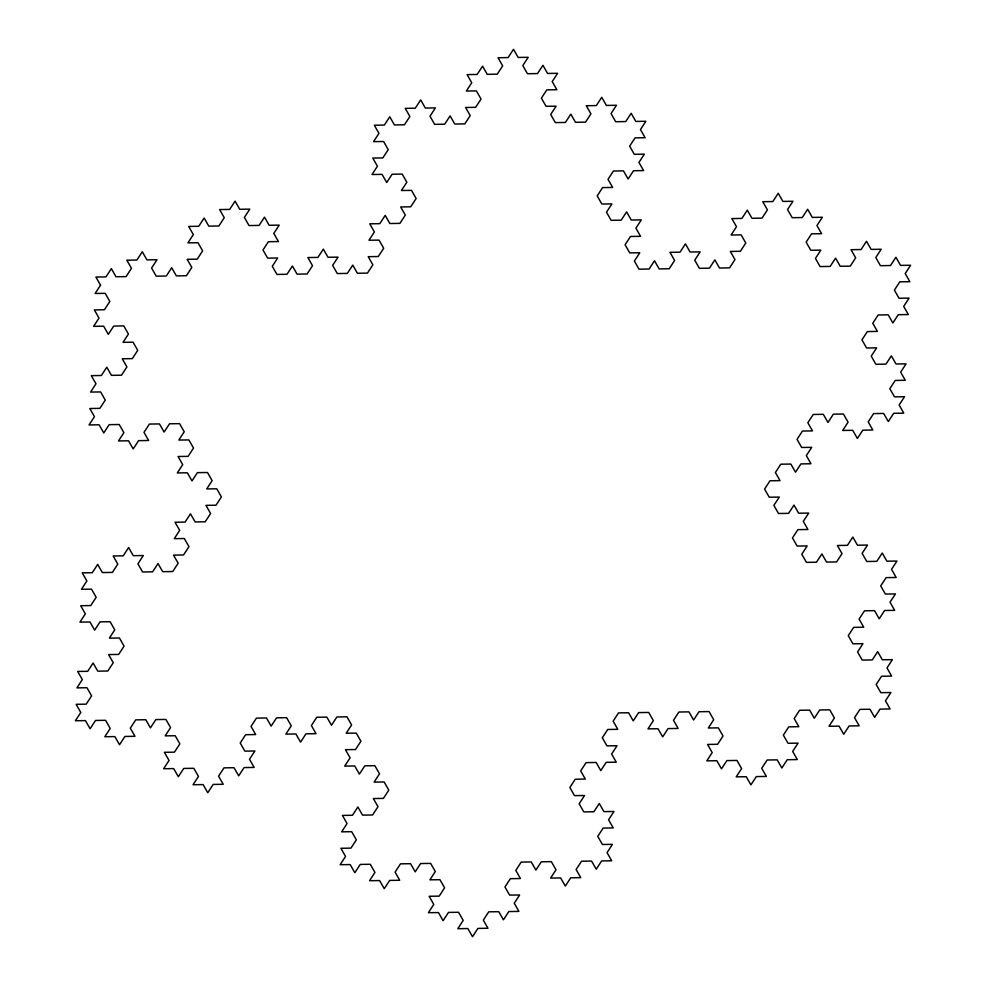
<?xml version="1.0" encoding="UTF-8"?>
<svg xmlns="http://www.w3.org/2000/svg" width="986" height="986" viewBox="0 0 986 986"><rect width="100%" height="100%" fill="white"/><g stroke="black" fill="none" stroke-linecap="round" stroke-linejoin="round"><path stroke-width="1.48" d="M100.535 285.188L95.124 293.483L105.182 293.335L109.828 301.482L104.417 309.764L94.36 309.912L99.019 318.059L93.608 326.341L103.666 326.206L108.312 334.34L113.723 326.058L123.78 325.91L128.427 334.057L123.016 342.339L133.085 342.191L137.732 350.338L132.321 358.633L122.264 358.781L126.911 366.915L121.5 375.21L111.443 375.358L106.796 367.211L101.385 375.506L91.328 375.641L95.975 383.788L90.564 392.083L100.621 391.935L105.28 400.082L99.869 408.364L89.812 408.512L94.459 416.659L89.048 424.941L99.105 424.806L103.764 432.94L109.163 424.658L119.22 424.51L123.879 432.657L118.468 440.939L128.525 440.791L133.172 448.938L138.582 440.656L148.639 440.508L143.993 432.361L149.404 424.066L159.461 423.931L164.107 432.065L169.518 423.783L179.575 423.635L184.222 431.782L178.811 440.064L188.881 439.929L193.527 448.063L188.116 456.358L178.059 456.506L182.706 464.64L177.295 472.935L187.352 472.787L192.011 480.934L197.41 472.639L207.479 472.504L212.126 480.638L206.715 488.933L216.772 488.785L221.419 496.932L216.02 505.214L205.951 505.362L210.61 513.509L205.199 521.804L195.142 521.939L190.483 513.805L185.085 522.087L175.027 522.235L179.674 530.382L174.263 538.664L184.32 538.529L188.967 546.663L183.556 554.958L173.499 555.106L178.158 563.24L172.747 571.535L162.69 571.683L158.031 563.536L152.633 571.831L142.563 571.966L137.917 563.832L143.327 555.537L133.27 555.685L128.624 547.538L123.213 555.833L113.156 555.981L117.802 564.115L112.392 572.41L102.334 572.558L97.688 564.411L92.277 572.706L82.22 572.841L86.867 580.988L81.456 589.283L91.513 589.135L96.172 597.282L90.761 605.564L80.704 605.712L85.351 613.859L79.94 622.141L89.997 622.006L94.644 630.14L100.054 621.858L110.112 621.71L114.77 629.857L109.36 638.139L119.417 637.991L124.063 646.138L118.653 654.433L108.596 654.581L113.242 662.715L107.844 671.01L97.774 671.158L93.128 663.011L87.717 671.306L77.66 671.441L82.319 679.588L76.908 687.883L86.965 687.735L91.612 695.882L86.201 704.164L76.144 704.312L80.79 712.459L75.38 720.741L85.449 720.606L90.096 728.74L95.506 720.458L105.564 720.31L110.21 728.457L104.799 736.739L114.857 736.591L119.516 744.738L124.914 736.456L134.971 736.308L130.325 728.161L135.735 719.866L145.792 719.731L150.439 727.865L155.85 719.583L165.907 719.435L170.566 727.582L165.155 735.864L175.212 735.729L179.859 743.863L174.448 752.158L164.391 752.306L169.037 760.44L163.639 768.735L173.696 768.587L178.343 776.734L183.753 768.439L193.811 768.304L198.457 776.438L193.046 784.733L203.104 784.585L207.763 792.732L213.161 784.437L223.23 784.301L218.572 776.155L223.982 767.86L234.039 767.712L238.698 775.859L244.097 767.576L254.154 767.428L249.507 759.282L254.918 750.987L244.861 751.135L240.214 742.988L245.625 734.706L255.682 734.558L251.023 726.411L256.434 718.128L266.491 717.981L271.15 726.127L276.548 717.833L286.618 717.685L291.264 725.832L285.854 734.126L295.911 733.978L300.557 742.125L305.968 733.83L316.025 733.683L311.379 725.536L316.789 717.253L326.847 717.105L331.493 725.252L336.904 716.958L346.961 716.81L351.608 724.957L346.209 733.251L356.266 733.103L360.913 741.25L355.502 749.533L345.445 749.68L350.092 757.827L344.681 766.11L354.738 765.974L359.397 774.109L364.808 765.826L374.865 765.678L379.511 773.825L374.101 782.108L384.158 781.972L388.804 790.106L383.406 798.401L373.337 798.549L377.995 806.684L372.585 814.978L362.528 815.126L357.881 806.979L352.47 815.274L342.413 815.41L347.06 823.557L341.649 831.851L351.706 831.703L356.353 839.85L350.942 848.133L340.885 848.28L345.544 856.427L340.133 864.71L350.19 864.574L354.837 872.709L360.247 864.426L370.305 864.278L374.951 872.425L369.54 880.708L379.61 880.572L384.257 888.706L389.667 880.424L399.724 880.276L395.078 872.129L400.476 863.847L410.533 863.699L415.192 871.846L420.603 863.551L430.66 863.403L435.307 871.55L429.896 879.832L439.953 879.697L444.6 887.831L439.201 896.126L429.132 896.274L433.791 904.421L428.38 912.703L438.437 912.555L443.084 920.702L448.494 912.42L458.552 912.272L463.198 920.406L457.8 928.701L467.857 928.553L472.504 936.7L477.914 928.405L487.971 928.27L483.325 920.123L488.723 911.828L498.793 911.68L503.439 919.827L508.85 911.545L518.907 911.397L514.261 903.25L519.659 894.968L509.602 895.103L504.955 886.969L510.366 878.674L520.423 878.526L515.777 870.379L521.187 862.097L531.244 861.949L535.891 870.096L541.302 861.801L551.359 861.653L556.005 869.8L550.595 878.095L560.652 877.947L565.311 886.094L570.709 877.799L580.779 877.651L576.12 869.516L581.53 861.222L591.588 861.074L596.234 869.221L601.645 860.926L611.702 860.79L607.056 852.643L612.466 844.349L602.409 844.497L597.762 836.35L603.173 828.067L613.23 827.92L608.572 819.773L613.982 811.49L603.925 811.626L599.278 803.491L593.868 811.774L583.811 811.922L579.164 803.775L584.575 795.492L574.505 795.628L569.859 787.494L575.269 779.199L585.327 779.051L580.68 770.916L586.091 762.622L596.148 762.474L600.794 770.621L606.205 762.326L616.262 762.19L611.616 754.043L617.026 745.749L606.969 745.897L602.31 737.75L607.721 729.467L617.778 729.32L613.132 721.173L618.542 712.89L628.6 712.742L633.246 720.877L638.657 712.595L648.714 712.447L653.361 720.593L647.95 728.876L658.019 728.74L662.666 736.875L668.077 728.592L678.134 728.444L673.487 720.298L678.886 712.015L688.943 711.867L693.602 720.014L699.012 711.719L709.07 711.572L713.716 719.718L708.305 728.013L718.363 727.865L723.009 736.012L717.611 744.294L707.541 744.442L712.2 752.589L706.789 760.872L716.847 760.724L721.493 768.87L726.904 760.588L736.961 760.44L741.608 768.587L736.209 776.869L746.266 776.721L750.913 784.868L756.324 776.586L766.381 776.438L761.734 768.291L767.133 759.996L777.202 759.861L781.849 767.995L787.259 759.713L797.317 759.565L792.67 751.418L798.068 743.136L788.011 743.271L783.365 735.137L788.775 726.842L798.833 726.694L794.186 718.56L799.597 710.265L809.654 710.117L814.3 718.264L819.711 709.969L829.768 709.834L834.415 717.968L829.004 726.263L839.061 726.115L843.72 734.262L849.119 725.967L859.188 725.819L854.529 717.685L859.94 709.39L869.997 709.242L874.644 717.389L880.054 709.094L890.111 708.959L885.465 700.812L890.876 692.517L880.818 692.665L876.172 684.518L881.583 676.236L891.64 676.088L886.981 667.941L892.392 659.659L882.334 659.794L877.688 651.66L872.277 659.942L862.22 660.09L857.573 651.943L862.984 643.661L852.915 643.809L848.268 635.662L853.679 627.367L863.736 627.219L859.089 619.085L864.5 610.79L874.557 610.642L879.204 618.789L884.615 610.494L894.672 610.359L890.025 602.212L895.436 593.917L885.379 594.065L880.72 585.918L886.131 577.636L896.188 577.488L891.541 569.341L896.952 561.059L886.895 561.194L882.236 553.06L876.837 561.342L866.78 561.49L862.121 553.343L867.532 545.061L857.475 545.209L852.828 537.062L847.418 545.344L837.36 545.492L842.007 553.639L836.596 561.934L826.539 562.069L821.893 553.935L816.482 562.217L806.425 562.365L801.778 554.218L807.189 545.936L797.119 546.071L792.473 537.937L797.884 529.642L807.941 529.494L803.294 521.36L808.705 513.065L798.648 513.213L793.989 505.066L788.59 513.361L778.521 513.496L773.874 505.362L779.285 497.067L769.228 497.215L764.581 489.068L769.98 480.786L780.049 480.638L775.39 472.491L780.801 464.196L790.858 464.061L795.517 472.195L800.915 463.913L810.973 463.765L806.326 455.618L811.737 447.336L801.68 447.471L797.033 439.337L802.444 431.042L812.501 430.894L807.842 422.76L813.253 414.465L823.31 414.317L827.969 422.464L833.367 414.169L843.437 414.034L848.083 422.168L842.673 430.463L852.73 430.315L857.376 438.462L862.787 430.167L872.844 430.019L868.198 421.885L873.608 413.59L883.666 413.442L888.312 421.589L893.723 413.294L903.78 413.159L899.133 405.012L904.544 396.717L894.487 396.865L889.828 388.718L895.239 380.436L905.296 380.288L900.649 372.141L906.06 363.859L896.003 363.994L891.356 355.86L885.946 364.142L875.888 364.29L871.23 356.143L876.64 347.861L866.583 348.009L861.937 339.862L867.347 331.567L877.404 331.419L872.758 323.285L878.156 314.99L888.226 314.842L892.872 322.989L898.283 314.694L908.34 314.559L903.681 306.412L909.092 298.117L899.035 298.265L894.388 290.118L899.799 281.836L909.856 281.688L905.21 273.541L910.62 265.259L900.551 265.394L895.904 257.26L890.494 265.542L880.436 265.69L875.79 257.543L881.201 249.261L871.143 249.409L866.484 241.262L861.086 249.544L851.029 249.692L855.675 257.839L850.265 266.134L840.208 266.269L835.561 258.135L830.15 266.417L820.093 266.565L815.434 258.418L820.845 250.136L810.788 250.271L806.141 242.137L811.552 233.842L821.609 233.694L816.963 225.56L822.361 217.265L812.304 217.413L807.657 209.266L802.247 217.561L792.189 217.696L787.543 209.562L792.954 201.267L782.896 201.415L778.237 193.268L772.839 201.563L762.77 201.699L767.428 209.845L762.018 218.14L751.961 218.288L747.302 210.141L741.903 218.424L731.846 218.572L736.493 226.718L731.082 235.013L741.139 234.865L745.786 243.012L740.375 251.294L730.318 251.442L734.977 259.589L729.566 267.872L719.509 268.019L714.85 259.873L709.452 268.167L699.382 268.315L694.736 260.168L700.146 251.874L690.089 252.022L685.443 243.875L680.032 252.169L669.975 252.317L674.621 260.464L669.211 268.747L659.153 268.895L654.507 260.748L649.096 269.042L639.039 269.19L634.392 261.043L639.791 252.749L629.734 252.897L625.087 244.75L630.498 236.467L640.555 236.32L635.908 228.173L641.319 219.89L631.262 220.026L626.603 211.891L621.192 220.174L611.135 220.322L606.489 212.175L611.899 203.892L601.842 204.028L597.196 195.894L602.594 187.599L612.663 187.451L608.005 179.316L613.415 171.022L623.472 170.874L628.119 179.021L633.53 170.726L643.587 170.59L638.94 162.444L644.351 154.149L634.294 154.297L629.647 146.15L635.058 137.867L645.115 137.72L640.456 129.573L645.867 121.29L635.81 121.426L631.163 113.291L625.753 121.574L615.695 121.722L611.049 113.575L616.46 105.292L606.39 105.428L601.743 97.294L596.333 105.576L586.276 105.724L590.922 113.871L585.524 122.153L575.467 122.301L570.808 114.154L565.397 122.449L555.34 122.597L550.693 114.45L556.104 106.168L546.047 106.303L541.4 98.169L546.799 89.874L556.868 89.726L552.209 81.579L557.62 73.297L547.563 73.445L542.916 65.298L537.506 73.58L527.448 73.728L522.802 65.594L528.2 57.299L518.143 57.447L513.496 49.3L508.086 57.595L498.029 57.73L502.675 65.877L497.277 74.172L487.207 74.32L482.561 66.173L477.15 74.455L467.093 74.603L471.739 82.75L466.341 91.032L476.398 90.897L481.045 99.031L475.634 107.326L465.577 107.474L470.223 115.621L464.813 123.903L454.756 124.051L450.109 115.904L444.698 124.199L434.641 124.347L429.995 116.2L435.405 107.905L425.348 108.053L420.689 99.906L415.291 108.201L405.221 108.349L409.88 116.484L404.47 124.778L394.412 124.926L389.766 116.779L384.355 125.074L374.298 125.21L378.944 133.356L373.534 141.651L383.591 141.503L388.237 149.65L382.827 157.933L372.77 158.08L377.428 166.227L372.018 174.51L382.075 174.374L386.722 182.509L392.132 174.226L402.189 174.078L406.836 182.225L401.425 190.508L411.495 190.372L416.141 198.506L410.731 206.801L400.673 206.949L405.32 215.084L399.909 223.378L389.852 223.526L385.206 215.379L379.795 223.674L369.738 223.81L374.384 231.956L368.974 240.251L379.031 240.103L383.69 248.25L378.279 256.533L368.222 256.68L372.868 264.827L367.458 273.11L357.4 273.258L352.754 265.123L347.343 273.405L337.286 273.553L332.639 265.407L338.05 257.124L327.981 257.26L323.334 249.125L317.923 257.408L307.866 257.556L312.513 265.702L307.114 273.985L297.057 274.133L292.398 265.986L286.988 274.281L276.93 274.428L272.284 266.282L277.695 257.987L267.637 258.135L262.991 249.988L268.389 241.706L278.459 241.558L273.8 233.411L279.211 225.128L269.153 225.276L264.507 217.13L259.096 225.412L249.039 225.56L244.392 217.413L249.791 209.131L239.734 209.279L235.087 201.132L229.676 209.414L219.619 209.562L224.266 217.709L218.867 226.004L208.798 226.139L204.151 218.005L198.741 226.287L188.683 226.435L193.33 234.582L187.932 242.864L197.989 242.729L202.635 250.863L197.225 259.158L187.167 259.306L191.814 267.44L186.403 275.735L176.346 275.883L171.7 267.736L166.289 276.031L156.232 276.166L151.585 268.032L156.996 259.737L146.939 259.885L142.28 251.738L136.881 260.033L126.812 260.181L131.471 268.315L126.06 276.61L116.003 276.758L111.356 268.611L105.946 276.906L95.888 277.041L100.535 285.188"/></g></svg>
